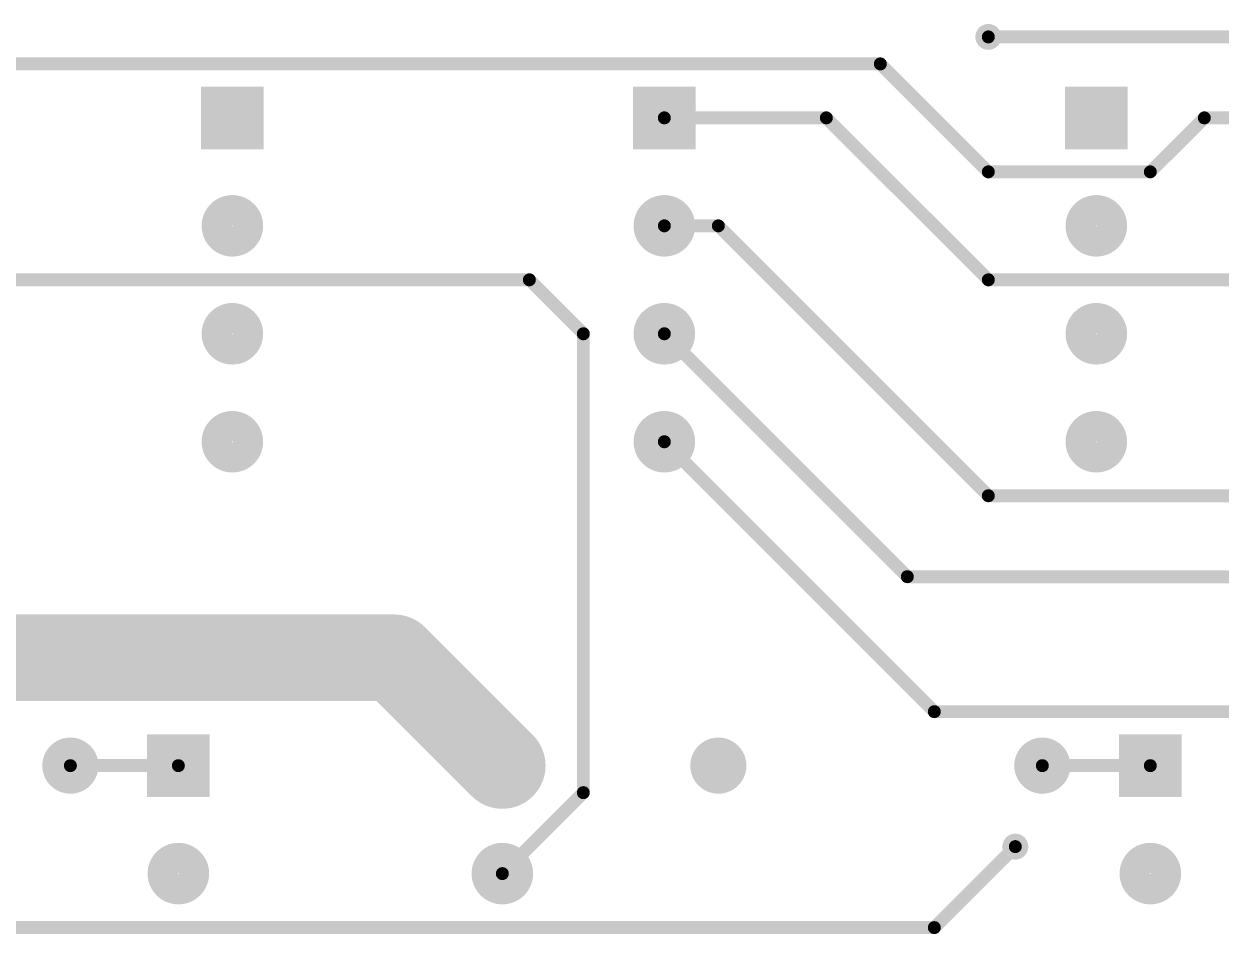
# Model space of a CAD drawing. Extents: x 0.24 to 7.39, y 0.21 to 4.62.
# Drawn here: x 5.253 to 6.361, y 3.715 to 4.558 of the extents above; entities that cross this region are included whole.
import ezdxf

# ---------------------------------------------------------------- set-up
doc = ezdxf.new("R2010")
doc.units = 0

msp = doc.modelspace()

# ---------------------------------------------------------------- linework, layer by layer
at = {"layer": 'TOP'}
for points, const_width in [([(6.14, 4.546, 1), (6.152, 4.546, 1)], 0.012), ([(6.143, 4.546, 1), (6.149, 4.546, 1)], 0.006), ([(6.043, 4.521, 1), (6.049, 4.521, 1)], 0.006), ([(6.043, 4.521, 1), (6.049, 4.521, 1)], 0.006), ([(5.843, 4.471, 1), (5.849, 4.471, 1)], 0.006), ([(5.993, 4.471, 1), (5.999, 4.471, 1)], 0.006), ([(5.993, 4.471, 1), (5.999, 4.471, 1)], 0.006), ([(6.343, 4.471, 1), (6.349, 4.471, 1)], 0.006), ([(6.343, 4.471, 1), (6.349, 4.471, 1)], 0.006), ([(6.143, 4.421, 1), (6.149, 4.421, 1)], 0.006), ([(6.143, 4.421, 1), (6.149, 4.421, 1)], 0.006), ([(6.293, 4.421, 1), (6.299, 4.421, 1)], 0.006), ([(6.293, 4.421, 1), (6.299, 4.421, 1)], 0.006), ([(5.432, 4.371, 1), (5.46, 4.371, 1)], 0.029), ([(5.832, 4.371, 1), (5.86, 4.371, 1)], 0.029), ([(6.232, 4.371, 1), (6.26, 4.371, 1)], 0.029), ([(5.843, 4.371, 1), (5.849, 4.371, 1)], 0.006), ([(5.893, 4.371, 1), (5.899, 4.371, 1)], 0.006), ([(5.893, 4.371, 1), (5.899, 4.371, 1)], 0.006), ([(5.718, 4.321, 1), (5.724, 4.321, 1)], 0.006), ([(5.718, 4.321, 1), (5.724, 4.321, 1)], 0.006), ([(6.143, 4.321, 1), (6.149, 4.321, 1)], 0.006), ([(6.143, 4.321, 1), (6.149, 4.321, 1)], 0.006), ([(5.432, 4.271, 1), (5.46, 4.271, 1)], 0.029), ([(5.832, 4.271, 1), (5.86, 4.271, 1)], 0.029), ([(6.232, 4.271, 1), (6.26, 4.271, 1)], 0.029), ([(5.768, 4.271, 1), (5.774, 4.271, 1)], 0.006), ([(5.768, 4.271, 1), (5.774, 4.271, 1)], 0.006), ([(5.843, 4.271, 1), (5.849, 4.271, 1)], 0.006), ([(5.432, 4.171, 1), (5.46, 4.171, 1)], 0.029), ([(5.832, 4.171, 1), (5.86, 4.171, 1)], 0.029), ([(6.232, 4.171, 1), (6.26, 4.171, 1)], 0.029), ([(5.843, 4.171, 1), (5.849, 4.171, 1)], 0.006), ([(6.143, 4.121, 1), (6.149, 4.121, 1)], 0.006), ([(6.143, 4.121, 1), (6.149, 4.121, 1)], 0.006), ([(6.068, 4.046, 1), (6.074, 4.046, 1)], 0.006), ([(6.068, 4.046, 1), (6.074, 4.046, 1)], 0.006), ([(5.576, 3.971, 1), (5.616, 3.971, 1)], 0.04), ([(5.576, 3.971, 1), (5.616, 3.971, 1)], 0.04), ([(6.093, 3.921, 1), (6.099, 3.921, 1)], 0.006), ([(6.093, 3.921, 1), (6.099, 3.921, 1)], 0.006), ([(5.676, 3.871, 1), (5.716, 3.871, 1)], 0.04), ([(5.283, 3.871, 1), (5.309, 3.871, 1)], 0.026), ([(5.682, 3.871, 1), (5.71, 3.871, 1)], 0.029), ([(5.883, 3.871, 1), (5.909, 3.871, 1)], 0.026), ([(6.183, 3.871, 1), (6.209, 3.871, 1)], 0.026), ([(5.293, 3.871, 1), (5.299, 3.871, 1)], 0.006), ([(5.393, 3.871, 1), (5.399, 3.871, 1)], 0.006), ([(6.193, 3.871, 1), (6.199, 3.871, 1)], 0.006), ([(6.293, 3.871, 1), (6.299, 3.871, 1)], 0.006), ([(5.768, 3.846, 1), (5.774, 3.846, 1)], 0.006), ([(5.768, 3.846, 1), (5.774, 3.846, 1)], 0.006), ([(6.165, 3.796, 1), (6.177, 3.796, 1)], 0.012), ([(5.382, 3.771, 1), (5.41, 3.771, 1)], 0.029), ([(5.682, 3.771, 1), (5.71, 3.771, 1)], 0.029), ([(6.168, 3.796, 1), (6.174, 3.796, 1)], 0.006), ([(6.282, 3.771, 1), (6.31, 3.771, 1)], 0.029), ([(5.693, 3.771, 1), (5.699, 3.771, 1)], 0.006), ([(6.093, 3.721, 1), (6.099, 3.721, 1)], 0.006), ([(6.093, 3.721, 1), (6.099, 3.721, 1)], 0.006)]:
    msp.add_lwpolyline(points, format="xyb", close=True, dxfattribs=dict(at, const_width=const_width))
for points, const_width in [([(6.146, 4.546), (6.971, 4.546)], 0.012), ([(6.046, 4.521), (5.146, 4.521)], 0.012), ([(6.146, 4.421), (6.046, 4.521)], 0.012), ([(5.996, 4.471), (5.846, 4.471)], 0.012), ([(6.146, 4.321), (5.996, 4.471)], 0.012), ([(6.346, 4.471), (6.296, 4.421)], 0.012), ([(6.646, 4.471), (6.346, 4.471)], 0.012), ([(6.296, 4.421), (6.146, 4.421)], 0.012), ([(5.896, 4.371), (5.846, 4.371)], 0.012), ([(6.146, 4.121), (5.896, 4.371)], 0.012), ([(5.721, 4.321), (4.846, 4.321)], 0.012), ([(5.771, 4.271), (5.721, 4.321)], 0.012), ([(6.546, 4.321), (6.146, 4.321)], 0.012), ([(5.771, 3.846), (5.771, 4.271)], 0.012), ([(6.071, 4.046), (5.846, 4.271)], 0.012), ([(6.096, 3.921), (5.846, 4.171)], 0.012), ([(6.496, 4.121), (6.146, 4.121)], 0.012), ([(6.471, 4.046), (6.071, 4.046)], 0.012), ([(5.596, 3.971), (5.196, 3.971)], 0.08), ([(5.696, 3.871), (5.596, 3.971)], 0.08), ([(6.446, 3.921), (6.096, 3.921)], 0.012), ([(5.296, 3.871), (5.396, 3.871)], 0.012), ([(6.196, 3.871), (6.296, 3.871)], 0.012), ([(5.696, 3.771), (5.771, 3.846)], 0.012), ([(6.096, 3.721), (6.171, 3.796)], 0.012), ([(5.121, 3.721), (6.096, 3.721)], 0.012)]:
    msp.add_lwpolyline(points, dxfattribs=dict(at, const_width=const_width))
for points in [[(5.417, 4.442), (5.475, 4.442), (5.417, 4.5), (5.475, 4.5)], [(5.817, 4.442), (5.875, 4.442), (5.817, 4.5), (5.875, 4.5)], [(6.217, 4.442), (6.275, 4.442), (6.217, 4.5), (6.275, 4.5)], [(5.367, 3.842), (5.425, 3.842), (5.367, 3.9), (5.425, 3.9)], [(6.267, 3.842), (6.325, 3.842), (6.267, 3.9), (6.325, 3.9)]]:
    msp.add_solid(points, dxfattribs=at)

doc.saveas('drawing.dxf')
